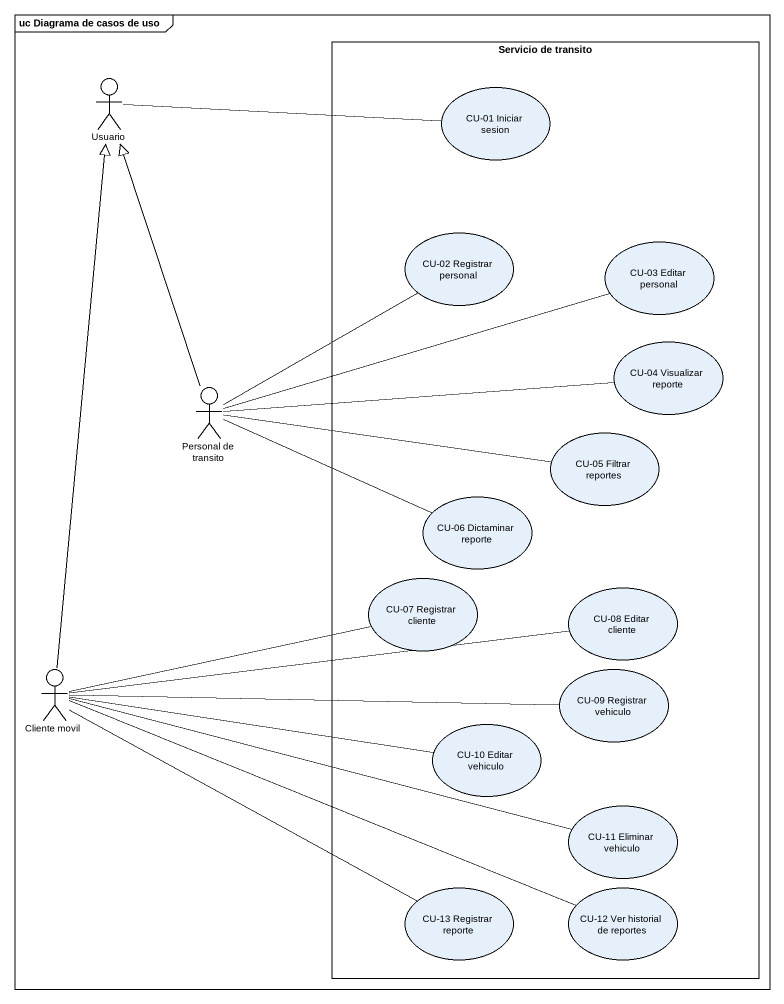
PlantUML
@startuml
mainframe uc Diagrama de casos de uso
rectangle "Servicio de transito" as Servicio_de_transito {
  usecase "CU-01 Iniciar sesion" as CU_01_Iniciar_sesion
  usecase "CU-02 Registrar personal" as CU_02_Registrar_personal
  usecase "CU-03 Editar personal" as CU_03_Editar_personal
  usecase "CU-04 Visualizar reporte" as CU_04_Visualizar_reporte
  usecase "CU-05 Filtrar reportes" as CU_05_Filtrar_reportes
  usecase "CU-06 Dictaminar reporte" as CU_06_Dictaminar_reporte
  usecase "CU-07 Registrar cliente" as CU_07_Registrar_cliente
  usecase "CU-08 Editar cliente" as CU_08_Editar_cliente
  usecase "CU-09 Registrar vehiculo" as CU_09_Registrar_vehiculo
  usecase "CU-10 Editar vehiculo" as CU_10_Editar_vehiculo
  usecase "CU-11 Eliminar vehiculo" as CU_11_Eliminar_vehiculo
  usecase "CU-13 Registrar reporte" as CU_13_Registrar_reporte
  usecase "CU-12 Ver historial de reportes" as CU_12_Ver_historial_de
}
actor Usuario
actor "Personal de transito" as Personal_de_transito
actor "Cliente movil" as Cliente_movil
Usuario -right- CU_01_Iniciar_sesion
Personal_de_transito -up-|> Usuario
Personal_de_transito -up- CU_02_Registrar_personal
Personal_de_transito -right- CU_03_Editar_personal
Personal_de_transito -right- CU_04_Visualizar_reporte
Personal_de_transito -right- CU_05_Filtrar_reportes
Personal_de_transito -right- CU_06_Dictaminar_reporte
Cliente_movil -up-|> Usuario
Cliente_movil -right- CU_07_Registrar_cliente
Cliente_movil -right- CU_08_Editar_cliente
Cliente_movil -right- CU_09_Registrar_vehiculo
Cliente_movil -right- CU_10_Editar_vehiculo
Cliente_movil -right- CU_11_Eliminar_vehiculo
Cliente_movil -right- CU_13_Registrar_reporte
Cliente_movil -right- CU_12_Ver_historial_de
@enduml
